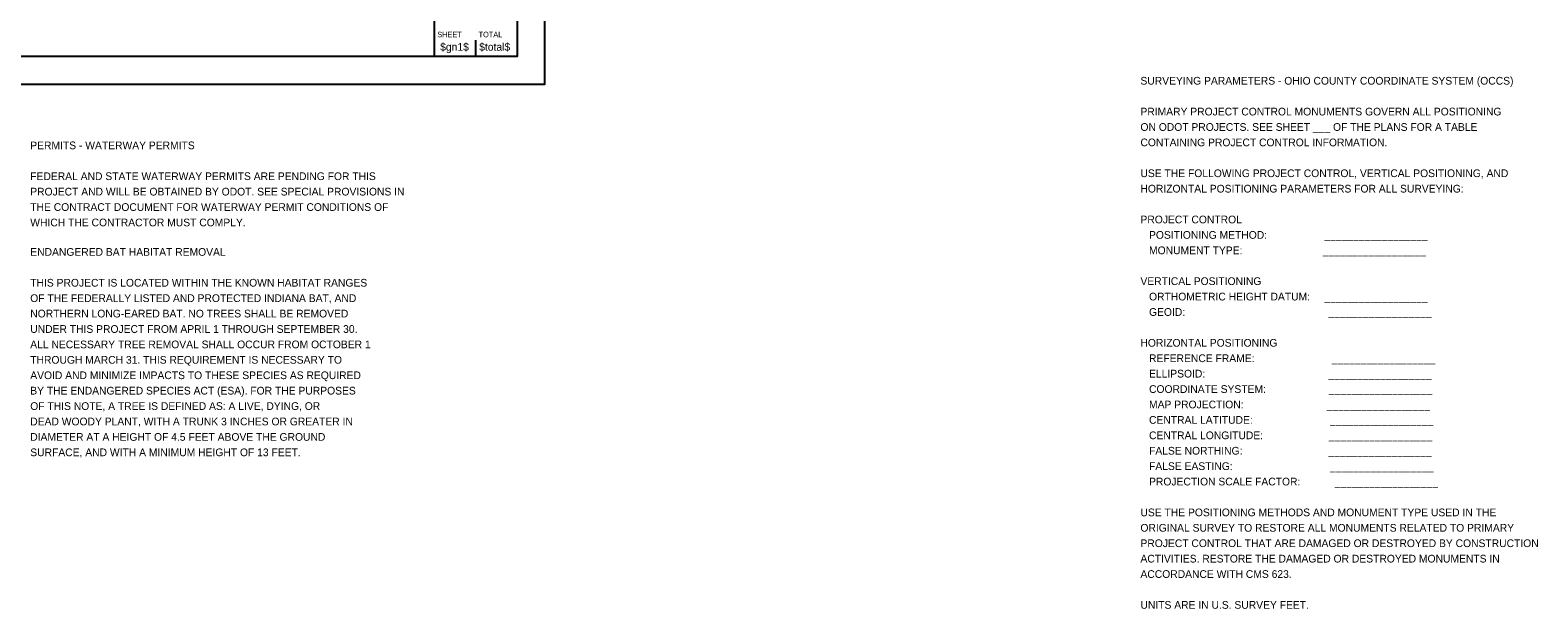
# Model space of a CAD drawing. Extents: x -8.9 to 52, y -9.5 to 22.
# Drawn here: x 24.66 to 52.03, y -9.53 to 0.98 of the extents above; entities that cross this region are included whole.
import ezdxf

# ---------------------------------------------------------------- set-up
doc = ezdxf.new("R2010")
doc.units = 0
for name, color, linetype in [('SH_Border', 7, 'Continuous'), ('SH_Cut_Line', 7, 'Continuous'), ('SH_Data', 7, 'Continuous'), ('SH_Text', 7, 'Continuous')]:
    doc.layers.add(name, color=color, linetype=linetype)

msp = doc.modelspace()

# ---------------------------------------------------------------- linework, layer by layer
at = {"layer": 'SH_Border'}
msp.add_line((32, 0.5), (32, 21.5), dxfattribs=at)
msp.add_lwpolyline([(1.5, 21.5), (33.5, 21.5), (33.5, 0.5), (1.5, 0.5)], close=True, dxfattribs=at)
at = {"layer": 'SH_Cut_Line'}
msp.add_lwpolyline([(0, 0), (34, 0), (34, 22), (0, 22)], close=True, dxfattribs=at)
at = {"layer": 'SH_Data'}
for p, q in [((32.375, 0.675), (32.375, 0.675)), ((32.75, 0.5), (32.75, 0.8))]:
    msp.add_line(p, q, dxfattribs=at)

# ---------------------------------------------------------------- texts
for s, height, p in [('SHEET', 0.1, (32.05, 0.85)), ('TOTAL', 0.1, (32.8, 0.85)), ('$gn1$', 0.14, (32.103, 0.605)), ('$total$', 0.14, (32.811, 0.605))]:
    msp.add_text(s, height=height, dxfattribs=at).set_placement(p)
at = {"layer": 'SH_Text'}
for s, p in [('SURVEYING PARAMETERS - OHIO COUNTY COORDINATE SYSTEM (OCCS)', (44.814, -0.01)), ('PRIMARY PROJECT CONTROL MONUMENTS GOVERN ALL POSITIONING', (44.814, -0.57)), ('ON ODOT PROJECTS. SEE SHEET ___ OF THE PLANS FOR A TABLE', (44.814, -0.85)), ('PERMITS - WATERWAY PERMITS ', (24.662, -1.184)), ('CONTAINING PROJECT CONTROL INFORMATION.', (44.814, -1.13)), ('FEDERAL AND STATE WATERWAY PERMITS ARE PENDING FOR THIS ', (24.662, -1.744)), ('USE THE FOLLOWING PROJECT CONTROL, VERTICAL POSITIONING, AND', (44.814, -1.69)), ('PROJECT AND WILL BE OBTAINED BY ODOT. SEE SPECIAL PROVISIONS IN ', (24.662, -2.024)), ('HORIZONTAL POSITIONING PARAMETERS FOR ALL SURVEYING:', (44.814, -1.97)), ('THE CONTRACT DOCUMENT FOR WATERWAY PERMIT CONDITIONS OF ', (24.662, -2.304)), ('WHICH THE CONTRACTOR MUST COMPLY. ', (24.662, -2.584)), ('PROJECT CONTROL', (44.814, -2.53)), ('   POSITIONING METHOD:                    __________________', (44.814, -2.81)), ('ENDANGERED BAT HABITAT REMOVAL', (24.662, -3.119)), ('   MONUMENT TYPE:                            __________________', (44.814, -3.09)), ('THIS PROJECT IS LOCATED WITHIN THE KNOWN HABITAT RANGES', (24.662, -3.679)), ('VERTICAL POSITIONING', (44.814, -3.65)), ('OF THE FEDERALLY LISTED AND PROTECTED INDIANA BAT, AND', (24.662, -3.959)), ('   ORTHOMETRIC HEIGHT DATUM:     __________________', (44.814, -3.93)), ('NORTHERN LONG-EARED BAT. NO TREES SHALL BE REMOVED', (24.662, -4.239)), ('   GEOID:                                                  __________________', (44.814, -4.21)), ('UNDER THIS PROJECT FROM APRIL 1 THROUGH SEPTEMBER 30.', (24.662, -4.519)), ('HORIZONTAL POSITIONING', (44.814, -4.77)), ('ALL NECESSARY TREE REMOVAL SHALL OCCUR FROM OCTOBER 1', (24.662, -4.799)), ('   REFERENCE FRAME:                           __________________', (44.814, -5.05)), ('THROUGH MARCH 31. THIS REQUIREMENT IS NECESSARY TO', (24.662, -5.079)), ('   ELLIPSOID:                                           __________________', (44.814, -5.33)), ('AVOID AND MINIMIZE IMPACTS TO THESE SPECIES AS REQUIRED', (24.662, -5.359)), ('   COORDINATE SYSTEM:                      __________________', (44.814, -5.61)), ('BY THE ENDANGERED SPECIES ACT (ESA). FOR THE PURPOSES', (24.662, -5.639)), ('OF THIS NOTE, A TREE IS DEFINED AS: A LIVE, DYING, OR', (24.662, -5.919)), ('   MAP PROJECTION:                             __________________', (44.814, -5.89)), ('DEAD WOODY PLANT, WITH A TRUNK 3 INCHES OR GREATER IN', (24.662, -6.199)), ('   CENTRAL LATITUDE:                           __________________', (44.814, -6.17)), ('DIAMETER AT A HEIGHT OF 4.5 FEET ABOVE THE GROUND', (24.662, -6.479)), ('   CENTRAL LONGITUDE:                       __________________', (44.814, -6.45)), ('SURFACE, AND WITH A MINIMUM HEIGHT OF 13 FEET.', (24.662, -6.759)), ('   FALSE NORTHING:                              __________________', (44.814, -6.73)), ('   FALSE EASTING:                                  __________________', (44.814, -7.01)), ('   PROJECTION SCALE FACTOR:            __________________', (44.814, -7.29)), ('USE THE POSITIONING METHODS AND MONUMENT TYPE USED IN THE', (44.814, -7.85)), ('ORIGINAL SURVEY TO RESTORE ALL MONUMENTS RELATED TO PRIMARY', (44.814, -8.13)), ('PROJECT CONTROL THAT ARE DAMAGED OR DESTROYED BY CONSTRUCTION', (44.814, -8.41)), ('ACTIVITIES. RESTORE THE DAMAGED OR DESTROYED MONUMENTS IN', (44.814, -8.69)), ('ACCORDANCE WITH CMS 623.', (44.814, -8.97)), ('UNITS ARE IN U.S. SURVEY FEET.', (44.814, -9.53))]:
    msp.add_text(s, height=0.14, dxfattribs=at).set_placement(p)

doc.saveas('drawing.dxf')
